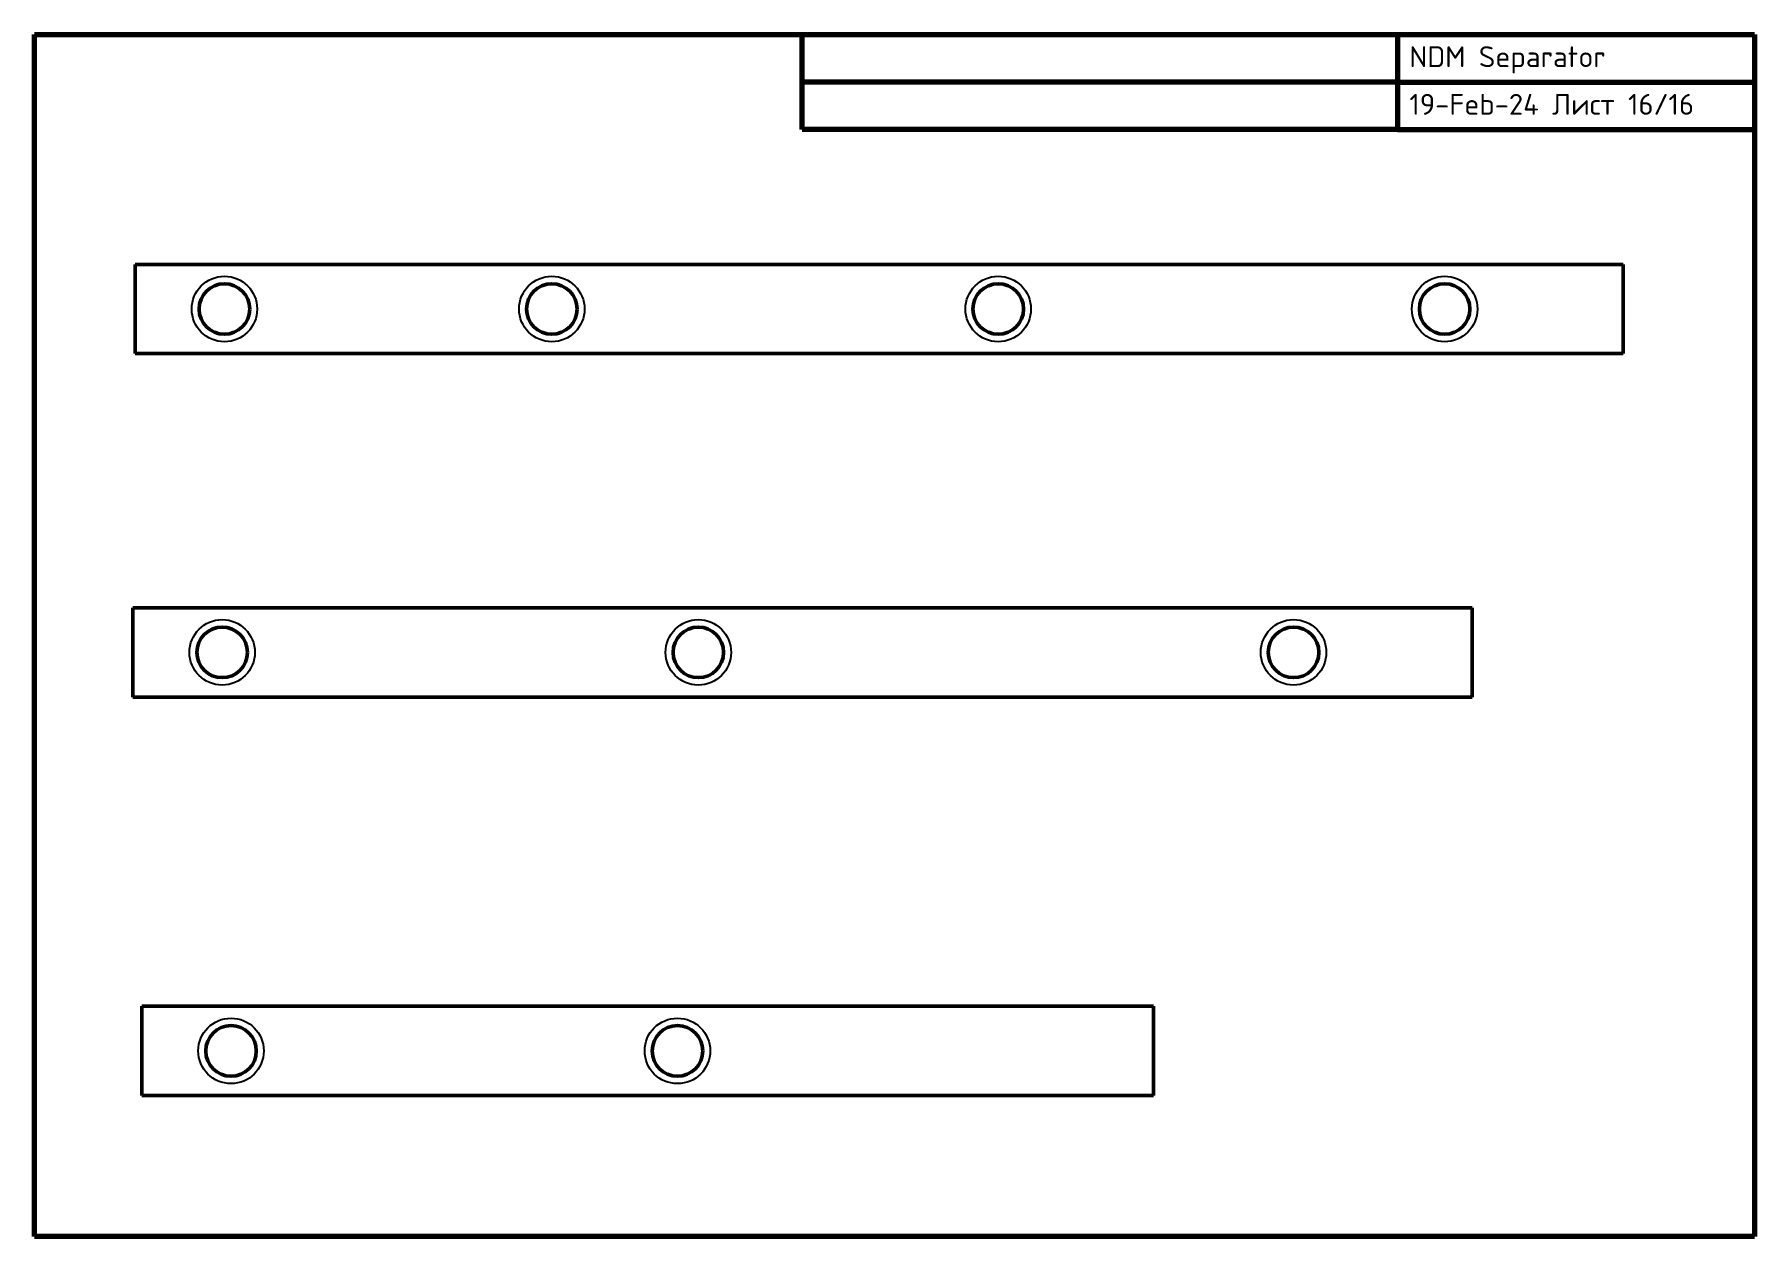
# Model space of a CAD drawing. Header units: millimetres. Extents: x 8 to 586, y 8 to 412.
import ezdxf

# ---------------------------------------------------------------- set-up
doc = ezdxf.new("R2010")
doc.units = ezdxf.units.MM
doc.header["$LTSCALE"] = 2
for name, color, linetype, lineweight in [('Border (ISO)', 7, 'Continuous', 70), ('Sketch Geometry (ISO)', 7, 'Continuous', 25), ('Visible (ISO)', 7, 'Continuous', 50)]:
    doc.layers.add(name, color=color, linetype=linetype, lineweight=lineweight)
doc.styles.add('Note Text (DIN)', font='isocpeur.ttf')

# ---------------------------------------------------------------- blocks, each defined once
blk = doc.blocks.new('Borders right top border')
at = {"layer": 'Border (ISO)'}
for p, q in [((4, 206), (293, 206)), ((4, 4), (4, 206)), ((133, 190), (133, 206)), ((233, 206), (233, 190)), ((293, 206), (293, 4)), ((233, 198), (133, 198)), ((233, 198), (293, 198)), ((233, 190), (133, 190)), ((233, 190), (293, 190)), ((293, 4), (4, 4))]:
    blk.add_line(p, q, dxfattribs=at)
at = {"layer": 'Border (ISO)', "insert": (235, 204), "char_height": 3.5, "attachment_point": 1, "line_spacing_factor": 1.371429, "style": 'Note Text (DIN)'}
blk.add_mtext('\\fISOCPEUR|b0|i0;NDM Separator\\P\\fISOCPEUR|b0|i0;19-Feb-24 Лист 16/16', dxfattribs=at)

msp = doc.modelspace()

# ---------------------------------------------------------------- linework, layer by layer
at = {"layer": 'Sketch Geometry (ISO)'}
for centre in [(71.85, 319.72), (181.85, 319.72), (331.85, 319.72), (481.85, 319.72), (71.09, 204.33), (231.09, 204.33), (431.09, 204.33), (74.07, 70.4), (224.07, 70.4)]:
    msp.add_circle(centre, 11, dxfattribs=at)
at = {"layer": 'Visible (ISO)'}
for p, q in [((541.85, 334.72), (41.85, 334.72)), ((41.85, 304.72), (41.85, 334.72)), ((541.85, 334.72), (541.85, 304.72)), ((541.85, 304.72), (41.85, 304.72)), ((491.09, 219.33), (41.09, 219.33)), ((41.09, 189.33), (41.09, 219.33)), ((491.09, 219.33), (491.09, 189.33)), ((491.09, 189.33), (41.09, 189.33)), ((384.07, 85.4), (44.07, 85.4)), ((44.07, 55.4), (44.07, 85.4)), ((384.07, 85.4), (384.07, 55.4)), ((384.07, 55.4), (44.07, 55.4))]:
    msp.add_line(p, q, dxfattribs=at)
for centre in [(71.85, 319.72), (181.85, 319.72), (331.85, 319.72), (481.85, 319.72), (71.09, 204.33), (231.09, 204.33), (431.09, 204.33), (74.07, 70.4), (224.07, 70.4)]:
    msp.add_circle(centre, 8.5, dxfattribs=at)

# ---------------------------------------------------------------- block references
at = {"xscale": 2, "yscale": 2, "zscale": 2}
msp.add_blockref('Borders right top border', (0, 0), dxfattribs=at)

doc.saveas('drawing.dxf')
